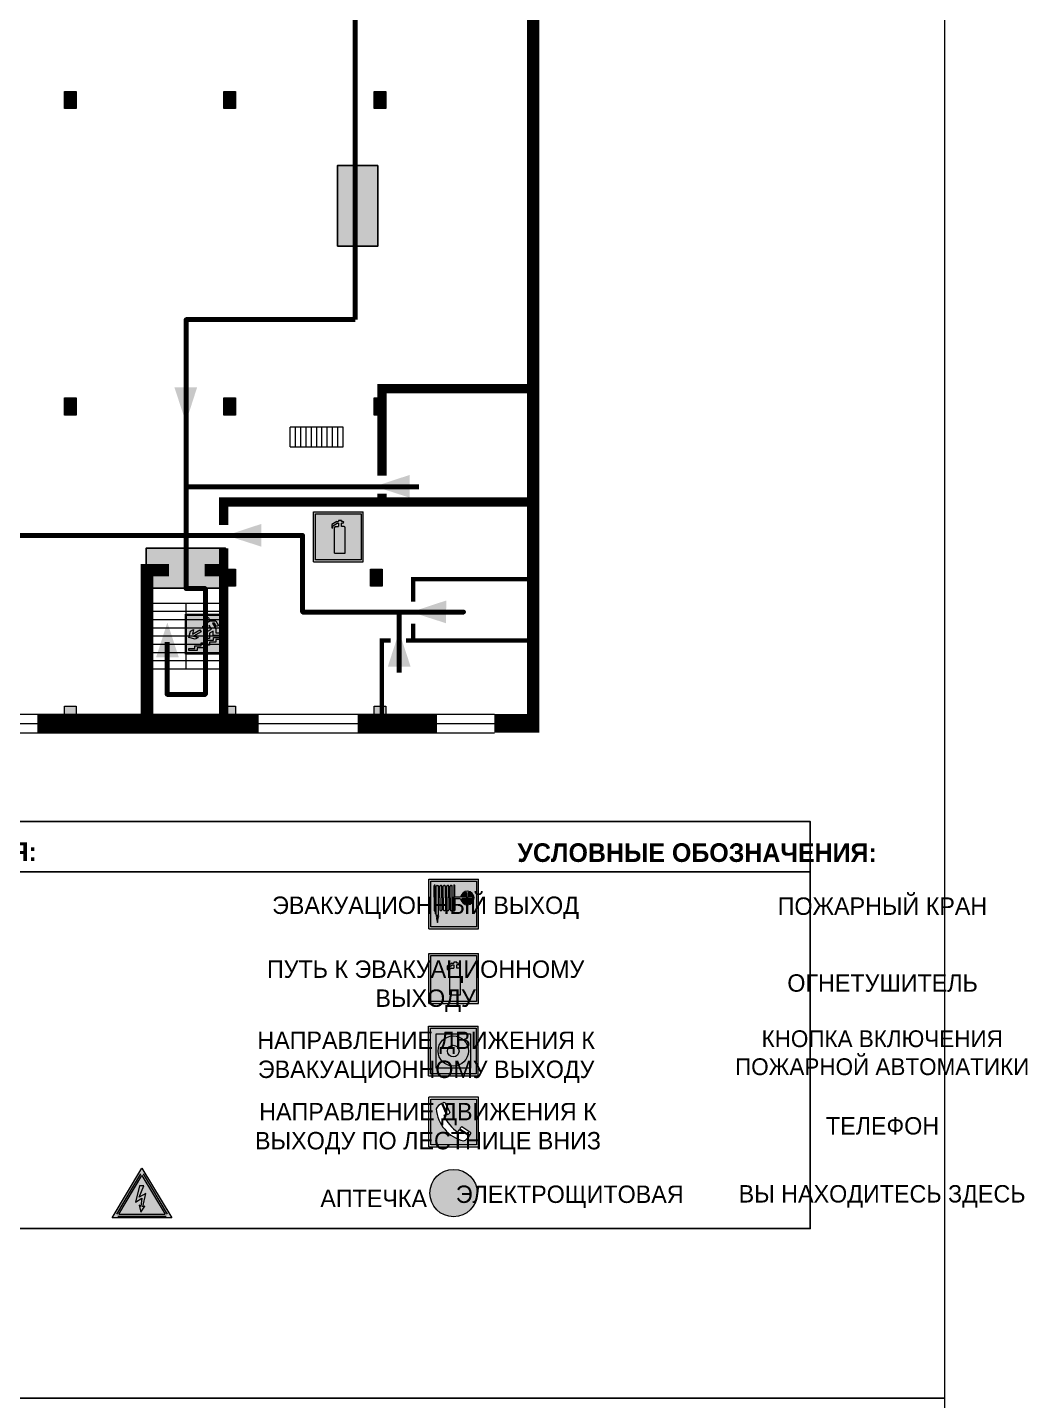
# Model space of a CAD drawing. Header units: millimetres. Extents: x 13810 to 67229, y 12374 to 21950.
# Drawn here: x 40791.3 to 40952, y 14549.1 to 14769.9 of the extents above; entities that cross this region are included whole.
import ezdxf

# ---------------------------------------------------------------- set-up
doc = ezdxf.new("R2010")
doc.units = ezdxf.units.MM
doc.layers.add('План_Штампы', color=7, linetype='Continuous')
doc.styles.add('обычный', font='arial.ttf')

# ---------------------------------------------------------------- blocks, each defined once
blk = doc.blocks.new('A$C3E6D3DDE')
at = {"lineweight": 5}
h = blk.add_hatch(color=40, dxfattribs=at)
h.paths.add_polyline_path([(24.1, 1.45), (16.46, -11.35), (31.74, -11.35)])
h.paths.add_polyline_path([(24.09, -0.46), (30.03, -10.41), (18.14, -10.41)], flags=16)
h.paths.add_polyline_path([(24.54, -3.08), (23.41, -6.02), (25.13, -5.01), (24.33, -8.5), (24.82, -8.27), (23.79, -9.86), (23.4, -8.04), (23.8, -8.43), (24.04, -6.29), (22.39, -7.25), (23.44, -3.08)], flags=0)
h = blk.add_hatch(color=256, dxfattribs=at)
h.paths.add_polyline_path([(24.37, 0.03, 0.567511), (23.82, 0.03), (17.59, -10.4, 0.582454), (17.86, -10.88), (30.32, -10.88, 0.582149), (30.6, -10.4)])
h.paths.add_polyline_path([(24.09, -0.46), (18.14, -10.41), (30.03, -10.41)], flags=16)
h.paths.add_polyline_path([(24.54, -3.08), (23.41, -6.02), (25.13, -5.01), (24.33, -8.5), (24.82, -8.27), (23.79, -9.86), (23.4, -8.04), (23.8, -8.43), (24.04, -6.29), (22.39, -7.25), (23.44, -3.08)], flags=0)
h = blk.add_hatch(color=40, dxfattribs=at)
h.paths.add_polyline_path([(24.09, -0.46), (18.14, -10.41), (30.03, -10.41)])
h.paths.add_polyline_path([(24.82, -8.27), (23.79, -9.86), (23.4, -8.04), (23.8, -8.43), (24.04, -6.29), (22.39, -7.25), (23.44, -3.08), (24.54, -3.08), (23.41, -6.02), (25.13, -5.01), (24.33, -8.5)], flags=16)
at = {"color": 40, "lineweight": 5}
for p, q in [((16.46, -11.35), (24.1, 1.45)), ((24.1, 1.45), (31.74, -11.35))]:
    blk.add_line(p, q, dxfattribs=at)
at = {"lineweight": 5}
for p, q in [((17.59, -10.4), (23.82, 0.03)), ((24.37, 0.03), (30.6, -10.4)), ((18.14, -10.41), (24.09, -0.46)), ((23.44, -3.08), (22.39, -7.25)), ((23.41, -6.02), (24.54, -3.08)), ((24.54, -3.08), (23.44, -3.08)), ((24.09, -0.46), (30.03, -10.41)), ((22.39, -7.25), (24.04, -6.29)), ((25.13, -5.01), (23.41, -6.02)), ((24.04, -6.29), (23.8, -8.43)), ((24.33, -8.5), (25.13, -5.01)), ((18.14, -10.41), (30.03, -10.41)), ((23.8, -8.43), (23.4, -8.04)), ((23.4, -8.04), (23.79, -9.86)), ((23.79, -9.86), (24.82, -8.27)), ((24.82, -8.27), (24.33, -8.5)), ((17.86, -10.88), (30.32, -10.88))]:
    blk.add_line(p, q, dxfattribs=at)
at = {"color": 50, "lineweight": 5}
blk.add_line((31.74, -11.35), (16.46, -11.35), dxfattribs=at)
blk = doc.blocks.new('A$C37112FD5')
at = {"true_color": 0xf5f5ff}
h = blk.add_hatch(color=7, dxfattribs=at)
h.dxf.hatch_style = 1
h.paths.add_polyline_path([(12.8, -7.4), (0, -7.4), (0, -20.2), (12.8, -20.2)])
h.paths.add_polyline_path([(12.29, -7.91), (12.29, -19.69), (0.51, -19.69), (0.51, -7.91)], flags=16)
h.paths.add_polyline_path([(4.98, -9.04, -0.42597), (5.17, -9.22), (5.17, -12.25), (5.17, -15.29, -0.432244), (4.98, -15.47), (4.83, -15.47, -0.42597), (4.64, -15.29), (4.64, -12.25), (4.64, -9.22, -0.432244), (4.83, -9.04)], flags=0)
h.paths.add_polyline_path([(4.28, -9.22), (4.28, -12.25), (4.28, -15.29, -0.432244), (4.09, -15.47), (3.94, -15.47, -0.42597), (3.75, -15.29), (3.75, -12.25), (3.75, -9.22, -0.432244), (3.94, -9.04), (4.09, -9.04, -0.42597)], flags=0)
h.paths.add_polyline_path([(5.72, -9.04), (5.87, -9.04, -0.42597), (6.06, -9.22), (6.06, -12.25), (6.06, -15.29, -0.432244), (5.87, -15.47), (5.72, -15.47, -0.42597), (5.53, -15.29), (5.53, -12.25), (5.53, -9.22, -0.432244)], flags=0)
h.paths.add_polyline_path([(6.42, -8.9), (6.5, -8.9, -0.42597), (6.69, -9.08), (6.69, -12.03), (8.21, -12.03, -15.824349), (8.21, -12.47), (6.69, -12.47), (6.69, -15.42, -0.432244), (6.5, -15.6), (6.42, -15.6)], flags=0)
h.paths.add_polyline_path([(3.39, -9.22), (3.39, -12.25), (3.39, -15.29, -0.432244), (3.2, -15.47), (3.05, -15.47, -0.42597), (2.85, -15.29), (2.85, -12.25), (2.85, -9.22, -0.432244), (3.05, -9.04), (3.2, -9.04, -0.42597)], flags=0)
h.paths.add_polyline_path([(2.5, -9.22), (2.5, -16.71), (1.96, -16.71), (1.96, -9.22, -0.432244), (2.15, -9.04), (2.31, -9.04, -0.42597)], flags=0)
h.paths.add_polyline_path([(1.61, -8.9), (1.61, -15.6), (1.57, -15.6, -0.42597), (1.37, -15.42), (1.37, -12.03), (1.37, -9.09, -0.432244), (1.57, -8.9)], flags=0)
h.paths.add_polyline_path([(9.76, -10.81), (9.76, -12.03), (8.49, -12.03, -0.336371)], flags=0)
h.paths.add_polyline_path([(8.49, -12.47), (9.76, -12.47), (9.76, -13.7, -0.336371)], flags=0)
h.paths.add_polyline_path([(10.11, -10.81, -0.336371), (11.38, -12.03), (10.11, -12.03)], flags=0)
h.paths.add_polyline_path([(10.11, -12.47), (11.38, -12.47, -0.336371), (10.11, -13.7)], flags=0)
h.paths.add_polyline_path([(2.5, -16.84), (2.5, -17.05), (1.97, -17.05), (1.97, -16.84)], flags=0)
h.paths.add_polyline_path([(2.5, -17.24, -0.033778), (2.24, -18.6, -0.033778), (1.97, -17.24)], flags=0)
h = blk.add_hatch(color=242)
h.dxf.hatch_style = 1
h.paths.add_polyline_path([(12.29, -7.91), (0.51, -7.91), (0.51, -19.69), (12.29, -19.69)])
h.paths.add_polyline_path([(6.42, -15.6), (6.42, -8.9), (6.5, -8.9, -0.42597), (6.69, -9.08), (6.69, -12.03), (8.21, -12.03, -15.824349), (8.21, -12.47), (6.69, -12.47), (6.69, -15.42, -0.432244), (6.5, -15.6)], flags=16)
h.paths.add_polyline_path([(5.87, -15.47), (5.72, -15.47, -0.42597), (5.53, -15.29), (5.53, -12.25), (5.53, -9.22, -0.432244), (5.72, -9.04), (5.87, -9.04, -0.42597), (6.06, -9.22), (6.06, -12.25), (6.06, -15.29, -0.432244)], flags=16)
h.paths.add_polyline_path([(4.98, -15.47), (4.83, -15.47, -0.42597), (4.64, -15.29), (4.64, -12.25), (4.64, -9.22, -0.432244), (4.83, -9.04), (4.98, -9.04, -0.42597), (5.17, -9.22), (5.17, -12.25), (5.17, -15.29, -0.432244)], flags=16)
h.paths.add_polyline_path([(4.09, -15.47), (3.94, -15.47, -0.42597), (3.75, -15.29), (3.75, -12.25), (3.75, -9.22, -0.432244), (3.94, -9.04), (4.09, -9.04, -0.42597), (4.28, -9.22), (4.28, -12.25), (4.28, -15.29, -0.432244)], flags=16)
h.paths.add_polyline_path([(3.2, -15.47), (3.05, -15.47, -0.42597), (2.85, -15.29), (2.85, -12.25), (2.85, -9.22, -0.432244), (3.05, -9.04), (3.2, -9.04, -0.42597), (3.39, -9.22), (3.39, -12.25), (3.39, -15.29, -0.432244)], flags=16)
h.paths.add_polyline_path([(2.5, -17.05), (1.97, -17.05), (1.97, -16.84), (2.5, -16.84)], flags=16)
h.paths.add_polyline_path([(2.5, -17.24, -0.033778), (2.24, -18.6, -0.033778), (1.97, -17.24)], flags=16)
h.paths.add_polyline_path([(2.5, -16.71), (1.96, -16.71), (1.96, -9.22, -0.432244), (2.15, -9.04), (2.31, -9.04, -0.42597), (2.5, -9.22)], flags=16)
h.paths.add_polyline_path([(1.61, -15.6), (1.57, -15.6, -0.42597), (1.37, -15.42), (1.37, -12.03), (1.37, -9.09, -0.432244), (1.57, -8.9), (1.61, -8.9)], flags=16)
h.paths.add_polyline_path([(8.49, -12.47), (9.76, -12.47), (9.76, -13.7, -0.336371)], flags=0)
h.paths.add_polyline_path([(10.11, -13.7), (10.11, -12.47), (11.38, -12.47, -0.336371)], flags=0)
h.paths.add_polyline_path([(8.49, -12.03, -0.336371), (9.76, -10.81), (9.76, -12.03)], flags=0)
h.paths.add_polyline_path([(10.11, -12.03), (10.11, -10.81, -0.336371), (11.38, -12.03)], flags=0)
h = blk.add_hatch(color=7, dxfattribs=at)
h.dxf.hatch_style = 1
h.paths.add_polyline_path([(1.61, -8.9), (1.57, -8.9, 0.432244), (1.37, -9.09), (1.37, -12.03), (1.37, -15.42, 0.42597), (1.57, -15.6), (1.61, -15.6)])
h.paths.add_polyline_path([(2.5, -9.22, 0.42597), (2.31, -9.04), (2.15, -9.04, 0.432244), (1.96, -9.22), (1.96, -16.71), (2.5, -16.71)])
h.paths.add_polyline_path([(2.5, -16.84), (1.97, -16.84), (1.97, -17.05), (2.5, -17.05)])
h.paths.add_polyline_path([(2.5, -17.24), (1.97, -17.24, 0.033778), (2.24, -18.6, 0.033778)])
h.paths.add_polyline_path([(3.39, -12.25), (3.39, -9.22, 0.42597), (3.2, -9.04), (3.05, -9.04, 0.432244), (2.85, -9.22), (2.85, -12.25), (2.85, -15.29, 0.42597), (3.05, -15.47), (3.2, -15.47, 0.432244), (3.39, -15.29)])
h.paths.add_polyline_path([(4.28, -12.25), (4.28, -9.22, 0.42597), (4.09, -9.04), (3.94, -9.04, 0.432244), (3.75, -9.22), (3.75, -12.25), (3.75, -15.29, 0.42597), (3.94, -15.47), (4.09, -15.47, 0.432244), (4.28, -15.29)])
h.paths.add_polyline_path([(5.17, -12.25), (5.17, -9.22, 0.42597), (4.98, -9.04), (4.83, -9.04, 0.432244), (4.64, -9.22), (4.64, -12.25), (4.64, -15.29, 0.42597), (4.83, -15.47), (4.98, -15.47, 0.432244), (5.17, -15.29)])
h.paths.add_polyline_path([(6.06, -12.25), (6.06, -9.22, 0.42597), (5.87, -9.04), (5.72, -9.04, 0.432244), (5.53, -9.22), (5.53, -12.25), (5.53, -15.29, 0.42597), (5.72, -15.47), (5.87, -15.47, 0.432244), (6.06, -15.29)])
h.paths.add_polyline_path([(6.69, -12.47), (8.21, -12.47, 15.824349), (8.21, -12.03), (6.69, -12.03), (6.69, -9.08, 0.42597), (6.5, -8.9), (6.42, -8.9), (6.42, -15.6), (6.5, -15.6, 0.432244), (6.69, -15.42)])
h.paths.add_polyline_path([(8.49, -12.47), (9.76, -12.47), (9.76, -13.7, -0.336371)], flags=16)
h.paths.add_polyline_path([(8.49, -12.03, -0.336371), (9.76, -10.81), (9.76, -12.03)], flags=16)
h.paths.add_polyline_path([(10.11, -12.47), (11.38, -12.47, -0.336371), (10.11, -13.7)], flags=16)
h.paths.add_polyline_path([(10.11, -12.03), (10.11, -10.81, -0.336371), (11.38, -12.03)], flags=16)
h = blk.add_hatch(color=242)
h.dxf.hatch_style = 1
h.paths.add_polyline_path([(9.76, -10.81, 0.336371), (8.49, -12.03), (9.76, -12.03)])
h.paths.add_polyline_path([(10.11, -10.81), (10.11, -12.03), (11.38, -12.03, 0.336371)])
h.paths.add_polyline_path([(11.38, -12.47), (10.11, -12.47), (10.11, -13.7, 0.336371)])
h.paths.add_polyline_path([(9.76, -12.47), (8.49, -12.47, 0.336371), (9.76, -13.7)])
at = {"color": 242, "lineweight": 5}
for p, q in [((0, -20.2), (0, -7.4)), ((0, -7.4), (12.8, -7.4)), ((1.37, -12.03), (1.37, -9.08)), ((1.57, -8.9), (1.61, -8.9)), ((1.61, -8.9), (1.61, -15.6)), ((1.96, -16.71), (1.96, -9.22)), ((2.15, -9.04), (2.31, -9.04)), ((2.5, -16.71), (2.5, -9.22)), ((2.85, -12.25), (2.85, -9.22)), ((3.05, -9.04), (3.2, -9.04)), ((3.39, -12.25), (3.39, -9.22)), ((3.75, -12.25), (3.75, -9.22)), ((3.94, -9.04), (4.09, -9.04)), ((4.28, -12.25), (4.28, -9.22)), ((4.64, -12.25), (4.64, -9.22)), ((4.83, -9.04), (4.98, -9.04)), ((5.17, -12.25), (5.17, -9.22)), ((5.53, -12.25), (5.53, -9.22)), ((5.72, -9.04), (5.87, -9.04)), ((6.06, -12.25), (6.06, -9.22)), ((6.42, -8.9), (6.42, -15.6)), ((6.5, -8.9), (6.42, -8.9)), ((6.69, -12.03), (6.69, -9.08)), ((12.8, -20.2), (12.8, -7.4)), ((1.37, -12.03), (1.37, -15.42)), ((2.85, -12.25), (2.85, -15.29)), ((3.39, -12.25), (3.39, -15.29)), ((3.75, -12.25), (3.75, -15.29)), ((4.28, -12.25), (4.28, -15.29)), ((4.64, -12.25), (4.64, -15.29)), ((5.17, -12.25), (5.17, -15.29)), ((5.53, -12.25), (5.53, -15.29)), ((6.06, -12.25), (6.06, -15.29)), ((8.21, -12.03), (6.69, -12.03)), ((8.21, -12.47), (6.69, -12.47)), ((6.69, -12.47), (6.69, -15.42)), ((9.76, -12.03), (8.49, -12.03)), ((9.76, -12.47), (8.49, -12.47)), ((9.76, -10.81), (9.76, -12.03)), ((9.76, -12.47), (9.76, -13.7)), ((10.11, -10.81), (10.11, -12.03)), ((11.38, -12.03), (10.11, -12.03)), ((11.38, -12.47), (10.11, -12.47)), ((10.11, -12.47), (10.11, -13.7)), ((1.57, -15.6), (1.61, -15.6)), ((1.96, -16.71), (2.5, -16.71)), ((1.97, -16.84), (2.5, -16.84)), ((1.97, -17.05), (1.97, -16.84)), ((2.5, -17.05), (1.97, -17.05)), ((1.97, -17.24), (2.5, -17.24)), ((2.5, -16.84), (2.5, -17.05)), ((3.05, -15.47), (3.2, -15.47)), ((3.94, -15.47), (4.09, -15.47)), ((4.83, -15.47), (4.98, -15.47)), ((5.72, -15.47), (5.87, -15.47)), ((6.42, -15.6), (6.5, -15.6)), ((0, -20.2), (12.8, -20.2))]:
    blk.add_line(p, q, dxfattribs=at)
blk.add_lwpolyline([(0.51, -7.91), (12.29, -7.91), (12.29, -19.69), (0.51, -19.69)], close=True, dxfattribs=at)
for centre, radius, start, end in [((1.56, -9.09), 0.182, 87.1027, 180.6071), ((2.15, -9.22), 0.182, 87.1027, 180.6071), ((2.32, -9.22), 0.182, 359.3929, 92.8973), ((3.04, -9.22), 0.182, 87.1027, 180.6071), ((3.21, -9.22), 0.182, 359.3929, 92.8973), ((3.93, -9.22), 0.182, 87.1027, 180.6071), ((4.1, -9.22), 0.182, 359.3929, 92.8973), ((4.82, -9.22), 0.182, 87.1027, 180.6071), ((4.99, -9.22), 0.182, 359.3929, 92.8973), ((5.71, -9.22), 0.182, 87.1027, 180.6071), ((5.88, -9.22), 0.182, 359.3929, 92.8973), ((6.51, -9.09), 0.182, 359.3929, 92.8973), ((9.93, -12.25), 1.74, 187.2319, 172.7681), ((9.93, -12.25), 1.46, 96.9927, 171.3585), ((9.93, -12.25), 1.46, 188.6415, 263.0073), ((9.93, -12.25), 1.46, 8.6415, 83.0073), ((9.93, -12.25), 1.46, 276.9927, 351.3585), ((1.56, -15.42), 0.182, 179.3929, 272.8973), ((12.17, -15.98), 10.27, 187.041, 194.7793), ((-7.7, -15.98), 10.27, 345.2207, 352.959), ((3.04, -15.29), 0.182, 179.3929, 272.8973), ((3.21, -15.29), 0.182, 267.1027, 0.6071), ((3.93, -15.29), 0.182, 179.3929, 272.8973), ((4.1, -15.29), 0.182, 267.1027, 0.6071), ((4.82, -15.29), 0.182, 179.3929, 272.8973), ((4.99, -15.29), 0.182, 267.1027, 0.6071), ((5.71, -15.29), 0.182, 179.3929, 272.8973), ((5.88, -15.29), 0.182, 267.1027, 0.6071), ((6.51, -15.42), 0.182, 267.1027, 0.6071)]:
    blk.add_arc(centre, radius, start, end, dxfattribs=at)
blk = doc.blocks.new('A$C7B8C2D5B')
at = {"lineweight": 0}
h = blk.add_hatch(color=5, dxfattribs=at)
h.dxf.hatch_style = 1
h.paths.add_polyline_path([(1.4, -3.02, 1), (-2.11, -3.02, 1)])
at = {"color": 5, "lineweight": 0}
blk.add_circle((-0.36, -3.02), 1.75, dxfattribs=at)
blk = doc.blocks.new('A$C456E1F9C')
at = {"lineweight": 5}
h = blk.add_hatch(color=242, dxfattribs=at)
h.paths.add_polyline_path([(0.51, -1.47), (0.51, -13.26), (12.29, -13.26), (12.29, -1.47)])
h.paths.add_polyline_path([(5.42, -4.95, -0.254479), (4.78, -5.4), (3.52, -2.53, -0.209735), (4.23, -2.4)], flags=16)
h.paths.add_polyline_path([(8.53, -8.6), (10.87, -10.17), (10.54, -10.76), (8.03, -9.13, -0.192251)], flags=16)
h.paths.add_polyline_path([(4.61, -5.49, 0.005518), (3.87, -5.72, 0.128647), (7.49, -10.01, 0.00809), (7.83, -9.33), (10.47, -10.97, -0.16736), (8.99, -12.25, -0.327862), (1.95, -3.95, -0.166952), (3.36, -2.62)], flags=16)
at = {"color": 242, "lineweight": 5}
for p, q in [((0, -13.77), (0, -0.97)), ((12.8, -0.97), (0, -0.97)), ((4.61, -5.49), (3.36, -2.62)), ((3.52, -2.53), (4.78, -5.4)), ((4.23, -2.4), (5.42, -4.95)), ((12.8, -13.77), (12.8, -0.97)), ((7.83, -9.33), (10.47, -10.97)), ((8.03, -9.13), (10.54, -10.76)), ((10.81, -10.12), (8.53, -8.6)), ((10.54, -10.76), (10.8, -10.3)), ((10.8, -10.3), (10.81, -10.12)), ((0, -13.77), (12.8, -13.77))]:
    blk.add_line(p, q, dxfattribs=at)
blk.add_lwpolyline([(0.51, -1.47), (12.29, -1.47), (12.29, -13.26), (0.51, -13.26)], close=True, dxfattribs=at)
for centre, radius, start, end in [((4.59, -5.34), 2.99, 114.2845, 152.1974), ((4.02, -3.27), 0.891, 76.3284, 123.7092), ((11.12, -3.31), 9.19, 183.9915, 256.6009), ((14.98, -39.1), 35.17, 107.1487, 108.4135), ((13.86, -0.94), 11.08, 205.5536, 234.8762), ((4.68, -4.59), 0.824, 276.9621, 334.0723), ((-13.31, 0.8), 23.44, 332.5487, 334.4027), ((8.94, -9.5), 0.989, 114.4092, 157.9388), ((7.87, -9.46), 3, 291.9291, 329.9329)]:
    blk.add_arc(centre, radius, start, end, dxfattribs=at)
blk = doc.blocks.new('A$C54414219')
at = {"true_color": 0xffffff}
h = blk.add_hatch(color=7, dxfattribs=at)
h.paths.add_polyline_path([(2.39, -9.45), (2.39, -18.3), (11.23, -18.3), (11.23, -9.45)], flags=0)
h.paths.add_polyline_path([(10.71, -13.87, -1), (2.92, -13.87, -1)], flags=0)
h.paths.add_polyline_path([(8.3, -13.87, -1), (5.33, -13.87, -1)], flags=0)
h.paths.add_polyline_path([(0.41, -7.47), (0.41, -20.27), (13.21, -20.27), (13.21, -7.47)])
h.paths.add_polyline_path([(0.92, -19.77), (12.71, -19.77), (12.71, -7.98), (0.92, -7.98)], flags=16)
h.paths.add_polyline_path([(11.23, -9.45), (11.23, -18.3), (2.39, -18.3), (2.39, -9.45)], flags=0)
at = {"lineweight": 5}
h = blk.add_hatch(color=242, dxfattribs=at)
h.paths.add_polyline_path([(12.71, -7.98), (0.92, -7.98), (0.92, -19.77), (12.71, -19.77)])
h.paths.add_polyline_path([(11.23, -18.3), (2.39, -18.3), (2.39, -9.45), (11.23, -9.45)], flags=16)
h.paths.add_polyline_path([(10.71, -13.87, -1), (2.92, -13.87, -1)], flags=0)
h.paths.add_polyline_path([(8.3, -13.87, -1), (5.33, -13.87, -1)], flags=0)
at = {"true_color": 0xffffff}
h = blk.add_hatch(color=7, dxfattribs=at)
h.paths.add_polyline_path([(2.39, -9.45), (2.39, -18.3), (11.23, -18.3), (11.23, -9.45)])
h.paths.add_polyline_path([(10.71, -13.87, -1), (2.92, -13.87, -1)], flags=16)
h.paths.add_polyline_path([(8.3, -13.87, -1), (5.33, -13.87, -1)], flags=0)
at = {"lineweight": 5}
h = blk.add_hatch(color=242, dxfattribs=at)
h.paths.add_polyline_path([(2.92, -13.87, 1), (10.71, -13.87, 1)])
h.paths.add_polyline_path([(8.3, -13.87, -1), (5.33, -13.87, -1)], flags=16)
at = {"color": 242, "lineweight": 5}
for p, q in [((0.41, -20.27), (0.41, -7.47)), ((0.41, -7.47), (13.21, -7.47)), ((0.41, -7.47), (13.21, -7.47)), ((13.21, -20.27), (13.21, -7.47)), ((0.41, -20.27), (13.21, -20.27))]:
    blk.add_line(p, q, dxfattribs=at)
for points in [[(0.92, -7.98), (12.71, -7.98), (12.71, -19.77), (0.92, -19.77)], [(2.39, -9.45), (11.23, -9.45), (11.23, -18.3), (2.39, -18.3)]]:
    blk.add_lwpolyline(points, close=True, dxfattribs=at)
for radius in [3.89, 1.49]:
    blk.add_circle((6.81, -13.87), radius, dxfattribs=at)
blk = doc.blocks.new('A$C3AD82952')
at = {"true_color": 0xf5f5ff}
h = blk.add_hatch(color=7, dxfattribs=at)
h.dxf.hatch_style = 1
h.paths.add_polyline_path([(8.21, 8.73, 0.414214), (7.89, 9.05), (7.22, 9.05), (7.22, 9.92), (7.59, 9.92, 1), (7.57, 10.36), (7.22, 10.36), (7.22, 10.6), (6.43, 10.6), (6.43, 10.36), (6.01, 10.36), (4.74, 9.59), (4.74, 8.69), (4.98, 8.73), (4.98, 9.26), (6.12, 9.91), (6.43, 9.91), (6.43, 9.05), (5.76, 9.05, 0.414214), (5.44, 8.73), (5.44, 2.2), (8.21, 2.2)], flags=0)
h.paths.add_polyline_path([(12.8, 12.8), (0, 12.8), (0, 0), (12.8, 0)])
h.paths.add_polyline_path([(0.51, 12.29), (12.29, 12.29), (12.29, 0.51), (0.51, 0.51)], flags=16)
h.paths.add_polyline_path([(4.74, 9.59), (6.01, 10.36), (6.43, 10.36), (6.43, 10.6), (7.22, 10.6), (7.22, 10.36), (7.59, 10.36, -0.94586), (7.59, 9.92), (7.22, 9.92), (7.22, 9.05), (7.89, 9.05, -0.414214), (8.21, 8.73), (8.21, 2.2), (5.44, 2.2), (5.44, 8.73, -0.414214), (5.76, 9.05), (6.43, 9.05), (6.43, 9.91), (6.12, 9.91), (4.98, 9.26), (4.98, 8.73), (4.74, 8.69)], flags=0)
h = blk.add_hatch(color=242)
h.dxf.hatch_style = 1
h.paths.add_polyline_path([(12.29, 12.29), (0.51, 12.29), (0.51, 0.51), (12.29, 0.51)])
h.paths.add_polyline_path([(4.74, 8.69), (4.74, 9.59), (6.01, 10.36), (6.43, 10.36), (6.43, 10.6), (7.22, 10.6), (7.22, 10.36), (7.59, 10.36, -0.94586), (7.59, 9.92), (7.22, 9.92), (7.22, 9.05), (7.89, 9.05, -0.414214), (8.21, 8.73), (8.21, 2.2), (5.44, 2.2), (5.44, 8.73, -0.414214), (5.76, 9.05), (6.43, 9.05), (6.43, 9.91), (6.12, 9.91), (4.98, 9.26), (4.98, 8.73)], flags=16)
h = blk.add_hatch(color=7, dxfattribs=at)
h.dxf.hatch_style = 1
h.paths.add_polyline_path([(8.21, 8.73, 0.414214), (7.89, 9.05), (7.22, 9.05), (7.22, 9.92), (7.59, 9.92, 1), (7.57, 10.36), (7.22, 10.36), (7.22, 10.6), (6.43, 10.6), (6.43, 10.36), (6.01, 10.36), (4.74, 9.59), (4.74, 8.69), (4.98, 8.73), (4.98, 9.26), (6.12, 9.91), (6.43, 9.91), (6.43, 9.05), (5.76, 9.05, 0.414214), (5.44, 8.73), (5.44, 2.2), (8.21, 2.2)])
at = {"color": 242, "lineweight": 5}
for p, q in [((0, 0), (0, 12.8)), ((0, 12.8), (12.8, 12.8)), ((12.8, 0), (12.8, 12.8)), ((6.01, 10.36), (4.74, 9.59)), ((4.74, 9.59), (4.74, 8.69)), ((4.74, 8.69), (4.98, 8.73)), ((4.98, 9.26), (6.12, 9.91)), ((4.98, 8.73), (4.98, 9.26)), ((5.44, 2.2), (5.44, 8.73)), ((5.76, 9.05), (6.43, 9.05)), ((6.01, 10.36), (6.43, 10.36)), ((6.12, 9.91), (6.43, 9.91)), ((7.22, 10.6), (6.43, 10.6)), ((6.43, 10.6), (6.43, 10.36)), ((6.43, 9.91), (6.43, 9.05)), ((7.22, 10.36), (7.22, 10.6)), ((7.59, 10.36), (7.22, 10.36)), ((7.22, 9.05), (7.22, 9.92)), ((7.59, 9.92), (7.22, 9.92)), ((7.89, 9.05), (7.22, 9.05)), ((8.21, 2.2), (8.21, 8.73)), ((0, 0), (12.8, 0)), ((5.44, 2.2), (8.21, 2.2))]:
    blk.add_line(p, q, dxfattribs=at)
blk.add_lwpolyline([(0.51, 12.29), (12.29, 12.29), (12.29, 0.51), (0.51, 0.51)], close=True, dxfattribs=at)
for centre, radius, start, end in [((5.76, 8.73), 0.32, 90, 180), ((7.58, 10.14), 0.223, 273.1875, 86.8125), ((7.89, 8.73), 0.32, 0, 90)]:
    blk.add_arc(centre, radius, start, end, dxfattribs=at)
blk = doc.blocks.new('A$C7B4425F7')
at = {"true_color": 0xffffff}
blk.add_hatch(color=7, dxfattribs=at).paths.add_polyline_path([(0, 0), (-16, 0), (-16, -8), (0, -8)])
h = blk.add_hatch(color=126)
h.paths.add_polyline_path([(-0.2, -0.2), (-15.8, -0.2), (-15.8, -7.8), (-0.2, -7.8)])
h.paths.add_polyline_path([(-11.76, -2.03), (-11.76, -3.66), (-11.17, -3.66, -0.568275), (-11.17, -6.18), (-12.58, -6.18), (-12.58, -2.03)], flags=16)
h.paths.add_polyline_path([(-13.33, -4.12, -0.495768), (-13.59, -6.18), (-15.03, -6.18), (-15.03, -2.03), (-13.59, -2.03, -0.487973)], flags=16)
h.paths.add_polyline_path([(-10.25, -2.03), (-9.48, -2.03), (-9.48, -6.18), (-10.25, -6.18)], flags=16)
h.paths.add_polyline_path([(-13.84, -3.69), (-14.24, -3.69), (-14.24, -3.03), (-13.9, -3.03, -0.692621)], flags=0)
h.paths.add_polyline_path([(-9.15, -2.03), (-8.4, -2.03), (-8.04, -3.07), (-7.68, -2.03), (-6.93, -2.03), (-7.64, -4.1), (-6.93, -6.18), (-7.68, -6.18), (-8.04, -5.14), (-8.4, -6.18), (-9.15, -6.18), (-8.44, -4.1)], flags=16)
h.paths.add_polyline_path([(-11.76, -4.46), (-11.42, -4.46, -0.692621), (-11.36, -5.12), (-11.76, -5.12)], flags=0)
h.paths.add_polyline_path([(-13.9, -5.2), (-14.24, -5.2), (-14.24, -4.55), (-13.84, -4.55, -0.708038)], flags=0)
edge = h.paths.add_edge_path(flags=16)
edge.add_ellipse((-5.51, -4.08), major_axis=(0, 2.05), ratio=0.586184, start_angle=0, end_angle=360)
edge = h.paths.add_edge_path(flags=0)
edge.add_ellipse((-5.51, -4.08), major_axis=(0, 1.14), ratio=0.454828, start_angle=0, end_angle=360)
h.paths.add_polyline_path([(-4.13, -4.96, 0.377264), (-3.48, -4.52, 0.0555), (-3.16, -2.03), (-1.66, -2.03), (-1.66, -4.96), (-0.96, -4.96), (-0.96, -7.01), (-1.75, -7.01), (-1.75, -6.18), (-3.3, -6.18), (-3.3, -7.02), (-4.13, -7.02)], flags=16)
h.paths.add_polyline_path([(-2.73, -2.91), (-2.28, -2.91), (-2.28, -4.96), (-3.05, -4.96, 0.079136)], flags=0)
at = {"color": 126}
blk.add_lwpolyline([(-16, -8), (0, -8), (0, 0), (-16, 0)], close=True, dxfattribs=at)
blk = doc.blocks.new('вниз 3')
at = {"lineweight": 0, "true_color": 0xffffff}
h = blk.add_hatch(color=7, dxfattribs=at)
h.dxf.hatch_style = 1
h.paths.add_polyline_path([(40997.5, -4475.69), (40997.25, -4475.28), (40995.76, -4476.15), (40995.97, -4475.23), (40995.39, -4475.56), (40995.05, -4476.83), (40996.33, -4477.17), (40996.91, -4476.83), (40996, -4476.55)], flags=0)
h.paths.add_polyline_path([(40999.81, -4473.95), (41000.22, -4473.95), (41000.64, -4474.67), (41001.03, -4474.43), (41000.46, -4473.49), (41000.42, -4473.49), (40999.43, -4473.49), (40998.68, -4473.92), (40998.68, -4474.57), (40997.88, -4474.57), (40997.88, -4475), (40999.14, -4475), (40999.14, -4474.43), (40999.14, -4474.38), (40999.59, -4475.15), (40998.72, -4475.67), (40998.72, -4477.06), (40999.24, -4477.06), (40999.24, -4475.96), (40999.95, -4475.56), (40999.95, -4476.43), (41001.61, -4476.43), (41001.61, -4475.88), (41000.47, -4475.88), (41000.47, -4475.12)], flags=0)
h.paths.add_polyline_path([(40999.2, -4473.24, 1), (40998.35, -4473.24, 1)], flags=0)
h.paths.add_polyline_path([(41000.46, -4477.26), (41001.69, -4477.26), (41001.69, -4476.84), (41000.03, -4476.84), (41000.03, -4477.39), (40998.78, -4477.39), (40998.78, -4477.95), (40997.53, -4477.95), (40997.53, -4478.5), (40996.29, -4478.5), (40996.29, -4479.06), (40995.05, -4479.06), (40995.05, -4479.48), (40995.29, -4479.48), (40996.72, -4479.48), (40996.72, -4478.92), (40997.97, -4478.92), (40997.97, -4478.36), (40999.2, -4478.36), (40999.2, -4477.81), (41000.46, -4477.81)], flags=0)
h.paths.add_polyline_path([(41002.37, -4472.17), (40994.37, -4472.17), (40994.37, -4480.17), (41002.37, -4480.17)])
h.paths.add_polyline_path([(41002.16, -4479.96), (40994.57, -4479.96), (40994.57, -4472.37), (41002.16, -4472.37)], flags=16)
h.paths.add_polyline_path([(41001.61, -4475.88), (41001.61, -4476.43), (40999.95, -4476.43), (40999.95, -4475.56), (40999.24, -4475.96), (40999.24, -4477.06), (40998.72, -4477.06), (40998.72, -4475.67), (40999.59, -4475.15), (40999.14, -4474.38), (40999.14, -4474.43), (40999.14, -4475), (40997.88, -4475), (40997.88, -4474.57), (40998.68, -4474.57), (40998.68, -4473.92), (40999.43, -4473.49), (41000.42, -4473.49), (41000.46, -4473.49), (41001.03, -4474.43), (41000.64, -4474.67), (41000.22, -4473.95), (40999.81, -4473.95), (41000.47, -4475.12), (41000.47, -4475.88)], flags=0)
h.paths.add_polyline_path([(41001.69, -4476.84), (41001.69, -4477.26), (41000.46, -4477.26), (41000.46, -4477.81), (40999.2, -4477.81), (40999.2, -4478.36), (40997.97, -4478.36), (40997.97, -4478.92), (40996.72, -4478.92), (40996.72, -4479.48), (40995.05, -4479.48), (40995.05, -4479.06), (40996.29, -4479.06), (40996.29, -4478.5), (40997.53, -4478.5), (40997.53, -4477.95), (40998.78, -4477.95), (40998.78, -4477.39), (41000.03, -4477.39), (41000.03, -4476.84)], flags=0)
h.paths.add_polyline_path([(40998.35, -4473.24, -1), (40999.2, -4473.24, -1)], flags=0)
h.paths.add_polyline_path([(40997.5, -4475.69), (40996, -4476.55), (40996.91, -4476.83), (40996.33, -4477.17), (40995.05, -4476.83), (40995.39, -4475.56), (40995.97, -4475.23), (40995.76, -4476.15), (40997.25, -4475.28)], flags=0)
at = {"lineweight": 0}
h = blk.add_hatch(color=126, dxfattribs=at)
h.dxf.hatch_style = 1
h.paths.add_polyline_path([(41002.16, -4472.37), (40994.57, -4472.37), (40994.57, -4479.96), (41002.16, -4479.96)])
h.paths.add_polyline_path([(40995.97, -4475.23), (40995.76, -4476.15), (40997.25, -4475.28), (40997.5, -4475.69), (40996, -4476.55), (40996.91, -4476.83), (40996.33, -4477.17), (40995.05, -4476.83), (40995.39, -4475.56)], flags=16)
h.paths.add_polyline_path([(40997.88, -4474.57), (40998.68, -4474.57), (40998.68, -4473.92), (40999.43, -4473.49), (41000.42, -4473.49), (41000.46, -4473.49), (41001.03, -4474.43), (41000.64, -4474.67), (41000.22, -4473.95), (40999.81, -4473.95), (41000.47, -4475.12), (41000.47, -4475.88), (41001.61, -4475.88), (41001.61, -4476.43), (40999.95, -4476.43), (40999.95, -4475.56), (40999.24, -4475.96), (40999.24, -4477.06), (40998.72, -4477.06), (40998.72, -4475.67), (40999.59, -4475.15), (40999.14, -4474.38), (40999.14, -4474.43), (40999.14, -4475), (40997.88, -4475)], flags=16)
h.paths.add_polyline_path([(40998.35, -4473.24, -1), (40999.2, -4473.24, -1)], flags=16)
h.paths.add_polyline_path([(40997.53, -4477.95), (40998.78, -4477.95), (40998.78, -4477.39), (41000.03, -4477.39), (41000.03, -4476.84), (41001.69, -4476.84), (41001.69, -4477.26), (41000.46, -4477.26), (41000.46, -4477.81), (40999.2, -4477.81), (40999.2, -4478.36), (40997.97, -4478.36), (40997.97, -4478.92), (40996.72, -4478.92), (40996.72, -4479.48), (40995.05, -4479.48), (40995.05, -4479.06), (40996.29, -4479.06), (40996.29, -4478.5), (40997.53, -4478.5)], flags=16)
at = {"lineweight": 0, "true_color": 0xffffff}
h = blk.add_hatch(color=7, dxfattribs=at)
h.dxf.hatch_style = 1
h.paths.add_polyline_path([(40999.2, -4473.24, 1), (40998.35, -4473.24, 1)])
h.paths.add_polyline_path([(40999.81, -4473.95), (41000.22, -4473.95), (41000.64, -4474.67), (41001.03, -4474.43), (41000.46, -4473.49), (41000.42, -4473.49), (40999.43, -4473.49), (40998.68, -4473.92), (40998.68, -4474.57), (40997.88, -4474.57), (40997.88, -4475), (40999.14, -4475), (40999.14, -4474.43), (40999.14, -4474.38), (40999.59, -4475.15), (40998.72, -4475.67), (40998.72, -4477.06), (40999.24, -4477.06), (40999.24, -4475.96), (40999.95, -4475.56), (40999.95, -4476.43), (41001.61, -4476.43), (41001.61, -4475.88), (41000.47, -4475.88), (41000.47, -4475.12)])
h.paths.add_polyline_path([(40999.2, -4477.81), (41000.46, -4477.81), (41000.46, -4477.26), (41001.69, -4477.26), (41001.69, -4476.84), (41000.03, -4476.84), (41000.03, -4477.39), (40998.78, -4477.39), (40998.78, -4477.95), (40997.53, -4477.95), (40997.53, -4478.5), (40996.29, -4478.5), (40996.29, -4479.06), (40995.05, -4479.06), (40995.05, -4479.48), (40995.29, -4479.48), (40996.72, -4479.48), (40996.72, -4478.92), (40997.97, -4478.92), (40997.97, -4478.36), (40999.2, -4478.36)])
h.paths.add_polyline_path([(40997.5, -4475.69), (40997.25, -4475.28), (40995.76, -4476.15), (40995.97, -4475.23), (40995.39, -4475.56), (40995.05, -4476.83), (40996.33, -4477.17), (40996.91, -4476.83), (40996, -4476.55)])
at = {"color": 126, "lineweight": 0}
for points in [[(40994.37, -4472.17), (41002.37, -4472.17), (41002.37, -4480.17), (40994.37, -4480.17)], [(40994.57, -4472.37), (41002.16, -4472.37), (41002.16, -4479.96), (40994.57, -4479.96)]]:
    blk.add_lwpolyline(points, close=True, dxfattribs=at)
for points in [[(40999.14, -4474.43), (40999.14, -4475), (40997.88, -4475), (40997.88, -4474.57), (40998.68, -4474.57), (40998.68, -4473.92), (40999.43, -4473.49), (41000.42, -4473.49), (41000.46, -4473.49), (41001.03, -4474.43), (41000.64, -4474.67), (41000.22, -4473.95), (40999.81, -4473.95), (41000.47, -4475.12), (41000.47, -4475.88), (41001.61, -4475.88), (41001.61, -4476.43), (40999.95, -4476.43), (40999.95, -4475.56), (40999.24, -4475.96), (40999.24, -4477.06), (40998.72, -4477.06), (40998.72, -4475.67), (40999.59, -4475.15), (40999.14, -4474.38), (40999.14, -4474.43)], [(40995.05, -4476.83), (40995.39, -4475.56), (40995.97, -4475.23), (40995.76, -4476.15), (40997.25, -4475.28), (40997.5, -4475.69), (40996, -4476.55), (40996.91, -4476.83), (40996.33, -4477.17), (40995.05, -4476.83)], [(40995.29, -4479.48), (40995.05, -4479.48), (40995.05, -4479.06), (40996.29, -4479.06), (40996.29, -4478.5), (40997.53, -4478.5), (40997.53, -4477.95), (40998.78, -4477.95), (40998.78, -4477.39), (41000.03, -4477.39), (41000.03, -4476.84), (41001.69, -4476.84), (41001.69, -4477.26), (41000.46, -4477.26), (41000.46, -4477.81), (40999.2, -4477.81), (40999.2, -4478.36), (40997.97, -4478.36), (40997.97, -4478.92), (40996.72, -4478.92), (40996.72, -4479.48), (40995.05, -4479.48)]]:
    blk.add_lwpolyline(points, dxfattribs=at)
blk.add_circle((40998.77, -4473.24), 0.426, dxfattribs=at)
blk = doc.blocks.new('A$C32E8229D')
at = {"true_color": 0xffffff}
blk.add_hatch(color=7, dxfattribs=at).paths.add_polyline_path([(0, 0), (0, -8), (16, -8), (16, 0)])
h = blk.add_hatch(color=126)
h.paths.add_polyline_path([(0.2, -0.2), (15.8, -0.2), (15.8, -7.8), (0.2, -7.8)])
h.paths.add_polyline_path([(13.49, -2.05), (12.08, -2.05), (11.37, -2.63, 0.162397), (11.29, -2.84), (11.29, -3.63), (10.35, -3.63), (10.35, -4.05), (11.68, -4.05), (11.68, -3.48), (12.26, -4.28), (11.29, -5.1), (11.29, -6.78), (11.85, -6.78), (11.85, -5.44), (12.8, -4.64), (12.8, -5.94), (14.46, -5.94), (14.46, -5.39), (13.45, -5.39), (13.45, -3.97), (12.46, -2.59), (13.15, -2.59), (13.69, -3.34), (14.18, -3)], flags=16)
h.paths.add_polyline_path([(10.74, -1.82, 1), (11.8, -1.82, 1)], flags=16)
h.paths.add_polyline_path([(9.39, -3.59), (5.99, -3.59), (6.56, -3.03), (5.91, -3.03), (5.1, -3.83), (5.91, -4.64), (6.56, -4.64), (5.99, -4.09), (9.39, -4.09)], flags=16)
h.paths.add_polyline_path([(4.29, -1.08), (1.72, -1.08), (1.72, -6.6), (4.29, -6.6)], flags=16)
at = {"color": 126}
blk.add_lwpolyline([(16, -8), (0, -8), (0, 0), (16, 0)], close=True, dxfattribs=at)

msp = doc.modelspace()

# ---------------------------------------------------------------- hatches: boundary and pattern name
at = {"lineweight": 0}
h = msp.add_hatch(color=256, dxfattribs=at)
h.dxf.hatch_style = 1
h.paths.add_polyline_path([(40797.2, 14756.85), (40799.07, 14756.85), (40799.07, 14759.6), (40797.2, 14759.6)])
h = msp.add_hatch(color=256, dxfattribs=at)
h.dxf.hatch_style = 1
h.paths.add_polyline_path([(40822.82, 14756.85), (40824.69, 14756.85), (40824.69, 14759.6), (40822.82, 14759.6)])
h = msp.add_hatch(color=256, dxfattribs=at)
h.dxf.hatch_style = 1
h.paths.add_polyline_path([(40847, 14756.85), (40848.87, 14756.85), (40848.87, 14759.6), (40847, 14759.6)])
h = msp.add_hatch(color=256, dxfattribs=at)
h.dxf.hatch_style = 1
h.paths.add_polyline_path([(40797.2, 14707.56), (40799.07, 14707.56), (40799.07, 14710.31), (40797.2, 14710.31)])
h = msp.add_hatch(color=256, dxfattribs=at)
h.dxf.hatch_style = 1
h.paths.add_polyline_path([(40822.82, 14707.56), (40824.69, 14707.56), (40824.69, 14710.31), (40822.82, 14710.31)])
h = msp.add_hatch(color=256, dxfattribs=at)
h.dxf.hatch_style = 1
h.paths.add_polyline_path([(40847, 14707.56), (40848.87, 14707.56), (40848.87, 14710.31), (40847, 14710.31)])
h = msp.add_hatch(color=256, dxfattribs=at)
h.dxf.hatch_style = 1
h.paths.add_polyline_path([(40822.82, 14680.03), (40824.69, 14680.03), (40824.69, 14682.78), (40822.82, 14682.78)])
h = msp.add_hatch(color=256, dxfattribs=at)
h.dxf.hatch_style = 1
h.paths.add_polyline_path([(40846.41, 14680.03), (40848.28, 14680.03), (40848.28, 14682.78), (40846.41, 14682.78)])
h = msp.add_hatch(color=256, dxfattribs=at)
h.dxf.hatch_style = 1
h.paths.add_polyline_path([(40797.2, 14657.96), (40799.07, 14657.96), (40799.07, 14660.72), (40797.2, 14660.72)])
h = msp.add_hatch(color=256, dxfattribs=at)
h.dxf.hatch_style = 1
h.paths.add_polyline_path([(40822.82, 14657.96), (40824.69, 14657.96), (40824.69, 14660.72), (40822.82, 14660.72)])
h = msp.add_hatch(color=256, dxfattribs=at)
h.dxf.hatch_style = 1
h.paths.add_polyline_path([(40847, 14657.96), (40848.87, 14657.96), (40848.87, 14660.72), (40847, 14660.72)])

# ---------------------------------------------------------------- linework, layer by layer
at = {"color": 126, "lineweight": 0, "true_color": 0x008754}
for points in [[(40338.71, 14944.45), (40938.71, 14944.45), (40938.71, 14549.45), (40338.71, 14549.45)], [(40338.71, 14944.45), (40938.71, 14944.45), (40938.71, 14549.45), (40338.71, 14549.45)], [(40338.71, 14944.45), (40938.71, 14944.45), (40938.71, 14549.45), (40338.71, 14549.45)], [(40338.71, 14944.45), (40938.71, 14944.45), (40938.71, 14549.45), (40338.71, 14549.45)], [(40338.71, 14549.45), (40938.71, 14549.45), (40938.71, 14154.45), (40338.71, 14154.45)], [(40338.71, 14549.45), (40938.71, 14549.45), (40938.71, 14154.45), (40338.71, 14154.45)], [(40338.71, 14549.45), (40938.71, 14549.45), (40938.71, 14154.45), (40338.71, 14154.45)], [(40338.71, 14549.45), (40938.71, 14549.45), (40938.71, 14154.45), (40338.71, 14154.45)]]:
    msp.add_lwpolyline(points, close=True, dxfattribs=at)
at = {"lineweight": 0}
for points, const_width in [([(40872.56, 14657.96), (40872.56, 14807.92)], 2), ([(40848.23, 14697.83), (40848.23, 14711.78), (40872.56, 14711.78)], 1.5), ([(40848.23, 14693.6), (40848.23, 14694.89)], 1.5), ([(40822.82, 14689.87), (40822.82, 14693.6), (40872.56, 14693.6)], 1.5), ([(40822.82, 14686.14), (40822.82, 14657.96)], 1.5), ([(40810.47, 14657.96), (40810.47, 14682.6), (40814.01, 14682.6)], 2), ([(40819.76, 14682.6), (40822.82, 14682.6)], 2), ([(40853.28, 14677.52), (40853.28, 14681.17), (40872.56, 14681.17)], 0.7), ([(40853.28, 14671.3), (40853.28, 14673.99)], 0.7), ([(40848.2, 14657.96), (40848.2, 14671.3), (40849.64, 14671.3)], 0.7), ([(40852.13, 14671.3), (40872.56, 14671.3)], 0.7), ([(40828.4, 14657.96), (40792.83, 14657.96)], 3), ([(40857.11, 14657.96), (40844.35, 14657.96)], 3), ([(40873.55, 14657.96), (40866.32, 14657.96)], 3)]:
    msp.add_lwpolyline(points, dxfattribs=dict(at, const_width=const_width))
at = {"color": 126, "lineweight": 100, "true_color": 0x008754}
for points in [[(40843.92, 14722.91), (40843.92, 14785.35)], [(40816.76, 14696.03), (40816.76, 14722.91), (40843.92, 14722.91)], [(40854.15, 14696.03), (40816.76, 14696.03)], [(40816.76, 14688.21), (40816.76, 14696.03)], [(40594.63, 14688.21), (40816.76, 14688.21)], [(40851.03, 14666.16), (40851.03, 14675.87), (40861.4, 14675.87), (40835.49, 14675.87), (40835.49, 14688.21), (40816.76, 14688.21), (40816.76, 14679.65), (40819.85, 14679.65), (40819.85, 14662.62), (40813.7, 14662.62), (40813.7, 14671.04)]]:
    msp.add_lwpolyline(points, dxfattribs=at)
at = {"lineweight": 0}
for points in [[(40797.2, 14756.85), (40797.2, 14759.6), (40799.07, 14759.6), (40799.07, 14756.85), (40797.2, 14756.85)], [(40822.82, 14756.85), (40822.82, 14759.6), (40824.69, 14759.6), (40824.69, 14756.85), (40822.82, 14756.85)], [(40847, 14756.85), (40847, 14759.6), (40848.87, 14759.6), (40848.87, 14756.85), (40847, 14756.85)], [(40797.2, 14707.56), (40797.2, 14710.31), (40799.07, 14710.31), (40799.07, 14707.56), (40797.2, 14707.56)], [(40822.82, 14707.56), (40822.82, 14710.31), (40824.69, 14710.31), (40824.69, 14707.56), (40822.82, 14707.56)], [(40847, 14707.56), (40847, 14710.31), (40848.87, 14710.31), (40848.87, 14707.56), (40847, 14707.56)], [(40833.48, 14702.47), (40833.48, 14705.59)], [(40842.02, 14705.59), (40833.48, 14705.59)], [(40834.33, 14702.47), (40834.33, 14705.59)], [(40834.33, 14702.47), (40834.33, 14705.59)], [(40835.19, 14702.47), (40835.19, 14705.59)], [(40835.19, 14702.47), (40835.19, 14705.59)], [(40836.04, 14702.47), (40836.04, 14705.59)], [(40836.04, 14702.47), (40836.04, 14705.59)], [(40836.89, 14702.47), (40836.89, 14705.59)], [(40836.89, 14702.47), (40836.89, 14705.59)], [(40837.75, 14702.47), (40837.75, 14705.59)], [(40837.75, 14702.47), (40837.75, 14705.59)], [(40838.6, 14702.47), (40838.6, 14705.59)], [(40838.6, 14702.47), (40838.6, 14705.59)], [(40839.46, 14702.47), (40839.46, 14705.59)], [(40839.46, 14702.47), (40839.46, 14705.59)], [(40840.31, 14702.47), (40840.31, 14705.59)], [(40840.31, 14702.47), (40840.31, 14705.59)], [(40841.16, 14702.47), (40841.16, 14705.59)], [(40841.16, 14702.47), (40841.16, 14705.59)], [(40842.02, 14702.47), (40842.02, 14705.59)], [(40833.48, 14702.47), (40842.02, 14702.47)], [(40822.82, 14680.03), (40822.82, 14682.78), (40824.69, 14682.78), (40824.69, 14680.03), (40822.82, 14680.03)], [(40846.41, 14680.03), (40846.41, 14682.78), (40848.28, 14682.78), (40848.28, 14680.03), (40846.41, 14680.03)], [(40810.47, 14677.31), (40822.82, 14677.31)], [(40816.75, 14666.75), (40816.75, 14677.31)], [(40810.47, 14675.99), (40822.82, 14675.99)], [(40810.47, 14675.99), (40822.82, 14675.99)], [(40810.47, 14674.67), (40822.82, 14674.67)], [(40810.47, 14674.67), (40822.82, 14674.67)], [(40810.47, 14673.35), (40822.82, 14673.35)], [(40810.47, 14673.35), (40822.82, 14673.35)], [(40810.47, 14672.03), (40822.82, 14672.03)], [(40810.47, 14672.03), (40822.82, 14672.03)], [(40810.47, 14670.71), (40822.82, 14670.71)], [(40810.47, 14670.71), (40822.82, 14670.71)], [(40810.47, 14669.39), (40822.82, 14669.39)], [(40810.47, 14669.39), (40822.82, 14669.39)], [(40810.47, 14668.07), (40822.82, 14668.07)], [(40810.47, 14668.07), (40822.82, 14668.07)], [(40810.47, 14666.75), (40822.82, 14666.75)], [(40797.2, 14657.96), (40797.2, 14660.72), (40799.07, 14660.72), (40799.07, 14657.96), (40797.2, 14657.96)], [(40822.82, 14657.96), (40822.82, 14660.72), (40824.69, 14660.72), (40824.69, 14657.96), (40822.82, 14657.96)], [(40847, 14657.96), (40847, 14660.72), (40848.87, 14660.72), (40848.87, 14657.96), (40847, 14657.96)], [(40433.21, 14659.46), (40866.32, 14659.46)], [(40433.21, 14657.96), (40866.32, 14657.96)], [(40433.21, 14656.46), (40866.32, 14656.46)]]:
    msp.add_lwpolyline(points, dxfattribs=at)
for points in [[(40773.33, 14634.11), (40917.09, 14634.11), (40917.09, 14642.16), (40773.33, 14642.16)], [(40773.33, 14634.11), (40917.09, 14634.11), (40917.09, 14576.71), (40773.33, 14576.71)]]:
    msp.add_lwpolyline(points, close=True)
at = {"layer": 'План_Штампы', "color": 126, "true_color": 0x008754}
for points in [[(40814.87, 14712.02), (40818.53, 14712.02), (40816.72, 14706.4)], [(40852.7, 14697.93), (40852.7, 14694.27), (40847.08, 14696.08)], [(40828.85, 14690.05), (40828.85, 14686.39), (40823.23, 14688.2)], [(40858.57, 14677.73), (40858.56, 14674.07), (40852.94, 14675.87)], [(40815.59, 14668.58), (40811.93, 14668.58), (40813.74, 14674.2)], [(40852.85, 14667.1), (40849.19, 14667.11), (40851, 14672.73)]]:
    msp.add_solid(points, dxfattribs=at)

# ---------------------------------------------------------------- block references
for name, p, xscale, yscale, zscale in [('A$C3AD82952', (40837.22, 14683.97), 0.625, 0.625, 0.625), ('A$C37112FD5', (40855.76, 14637.54), 0.6249984004534781, 0.6249984004534781, 0.6249984004534781), ('A$C3AD82952', (40855.76, 14612.93), 0.625, 0.625, 0.625), ('A$C54414219', (40855.45, 14613.94), 0.625, 0.625, 0.625), ('A$C456E1F9C', (40855.76, 14598.46), 0.625, 0.625, 0.625), ('A$C3E6D3DDE', (40794.6, 14585.51), 0.625, 0.625, 0.625), ('A$C7B8C2D5B', (40860.54, 14589), 2.177419353276491, 2.177419353276491, 2.177419353276491)]:
    msp.add_blockref(name, p, dxfattribs=dict(xscale=xscale, yscale=yscale, zscale=zscale))
at = {"color": 126, "true_color": 0x008754, "xscale": 0.8, "yscale": 0.8, "zscale": 0.8}
msp.add_blockref('вниз 3', (8021.15, 18253.26), dxfattribs=at)
at = {"layer": 'План_Штампы', "color": 126, "true_color": 0x008754, "xscale": 0.8100087101568005, "yscale": 0.8100087101568005, "zscale": 0.8100087101568005, "rotation": 89.99786532371449}
msp.add_blockref('A$C32E8229D', (40841.11, 14734.74), dxfattribs=at)
at = {"layer": 'План_Штампы', "xscale": 0.8, "yscale": 0.8, "zscale": 0.8}
msp.add_blockref('A$C7B4425F7', (40823.11, 14686.14), dxfattribs=at)

# ---------------------------------------------------------------- texts
at = {"lineweight": 0, "attachment_point": 5, "style": 'обычный'}
for s, insert, char_height, width in [('{\\fProxima Nova Rg|b1|i0|c204|p2;ИНФОРМАЦИЯ:\\H1.1997x; }', (40777.13, 14636.89), 3, 175.1736), ('{\\fProxima Nova Rg|b1|i0|c204|p2;УСЛОВНЫЕ ОБОЗНАЧЕНИЯ:\\H1.1997x; }', (40898.91, 14637.16), 3, 175.1736), ('\\pi-8.4,l8.4,t8.4;{\\fProxima Nova Rg|b0|i0|c204|p2;ЭВАКУАЦИОННЫЙ ВЫХОД\\H1.6404x; }', (40855.25, 14628.31), 2.8, 126.6484), ('\\pi-8.4,l8.4,t8.4;{\\fProxima Nova Rg|b0|i0|c204|p2;ПОЖАРНЫЙ КРАН\\H1.6404x; }', (40928.71, 14628.55), 2.8, 126.6484), ('\\pi-8.4,l8.4,t8.4;{\\fProxima Nova Rg|b0|i0|c204|p2;ПУТЬ К ЭВАКУАЦИОННОМУ \\PВЫХОДУ }', (40855.26, 14615.7), 2.8, 126.6484), ('\\pi-8.4,l8.4,t8.4;{\\fProxima Nova Rg|b0|i0|c204|p2;ОГНЕТУШИТЕЛЬ\\H1.1997x; }', (40928.73, 14616.19), 2.8, 126.6484), ('\\pi-8.4,l8.4,t8.4;{\\fProxima Nova Rg|b0|i0|c204|p2;НАПРАВЛЕНИЕ ДВИЖЕНИЯ К \\PЭВАКУАЦИОННОМУ ВЫХОДУ}', (40855.35, 14604.26), 2.8, 126.6484), ('\\pi-8.1,l8.1,t8.1;{\\fProxima Nova Rg|b0|i0|c204|p2;КНОПКА ВКЛЮЧЕНИЯ\\PПОЖАРНОЙ АВТОМАТИКИ}', (40928.67, 14604.98), 2.7, 126.6484), ('\\pi-8.4,l8.4,t8.4;{\\fProxima Nova Rg|b0|i0|c204|p2;НАПРАВЛЕНИЕ ДВИЖЕНИЯ К \\PВЫХОДУ ПО ЛЕСТНИЦЕ ВНИЗ}', (40855.64, 14592.78), 2.8, 126.6484), ('\\pi-8.4,l8.4,t8.4;{\\fProxima Nova Rg|b0|i0|c204|p2;ТЕЛЕФОН\\H1.1997x; }', (40928.72, 14593.22), 2.8, 126.6484), ('\\pi-8.4,l8.4,t8.4;{\\fProxima Nova Rg|b0|i0|c204|p2;АПТЕЧКА\\H1.1667x; }', (40846.91, 14581.56), 2.8, 126.6484), ('\\pi-8.4,l8.4,t8.4;{\\fProxima Nova Rg|b0|i0|c204|p2;ЭЛЕКТРОЩИТОВАЯ\\H1.1997x; }', (40878.43, 14581.83), 2.8, 126.6484), ('\\pi-8.4,l8.4,t8.4;{\\fProxima Nova Rg|b0|i0|c204|p2;ВЫ НАХОДИТЕСЬ ЗДЕСЬ\\H1.1997x; }', (40928.65, 14581.9), 2.8, 126.6484)]:
    msp.add_mtext(s, dxfattribs=dict(at, insert=insert, char_height=char_height, width=width))

doc.saveas('drawing.dxf')
